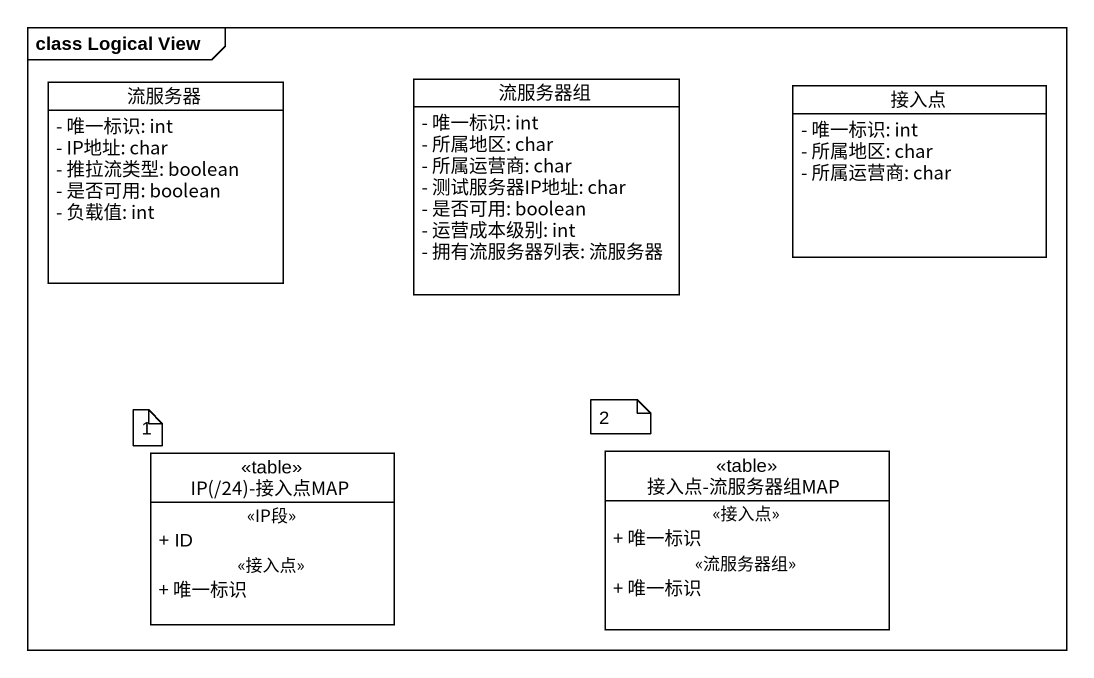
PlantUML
@startuml
mainframe class Logical View
hide circle
hide empty members
skinparam classAttributeIconSize 0
class 流服务器 {
  - 唯一标识: int
  - IP地址: char
  - 推拉流类型: boolean
  - 是否可用: boolean
  - 负载值: int
}
class 流服务器组 {
  - 唯一标识: int
  - 所属地区: char
  - 所属运营商: char
  - 测试服务器IP地址: char
  - 是否可用: boolean
  - 运营成本级别: int
  - 拥有流服务器列表: 流服务器
}
class 接入点 {
  - 唯一标识: int
  - 所属地区: char
  - 所属运营商: char
}
class "IP(/24)-接入点MAP" as IP_24_接入点MAP <<table>> {
  .. <<IP段>> ..
  + ID
  .. <<接入点>> ..
  + 唯一标识
}
class "接入点-流服务器组MAP" as 接入点_流服务器组MAP <<table>> {
  .. <<接入点>> ..
  + 唯一标识
  .. <<流服务器组>> ..
  + 唯一标识
}
note as N1
  1
end note
note as N2
  2
end note
@enduml
